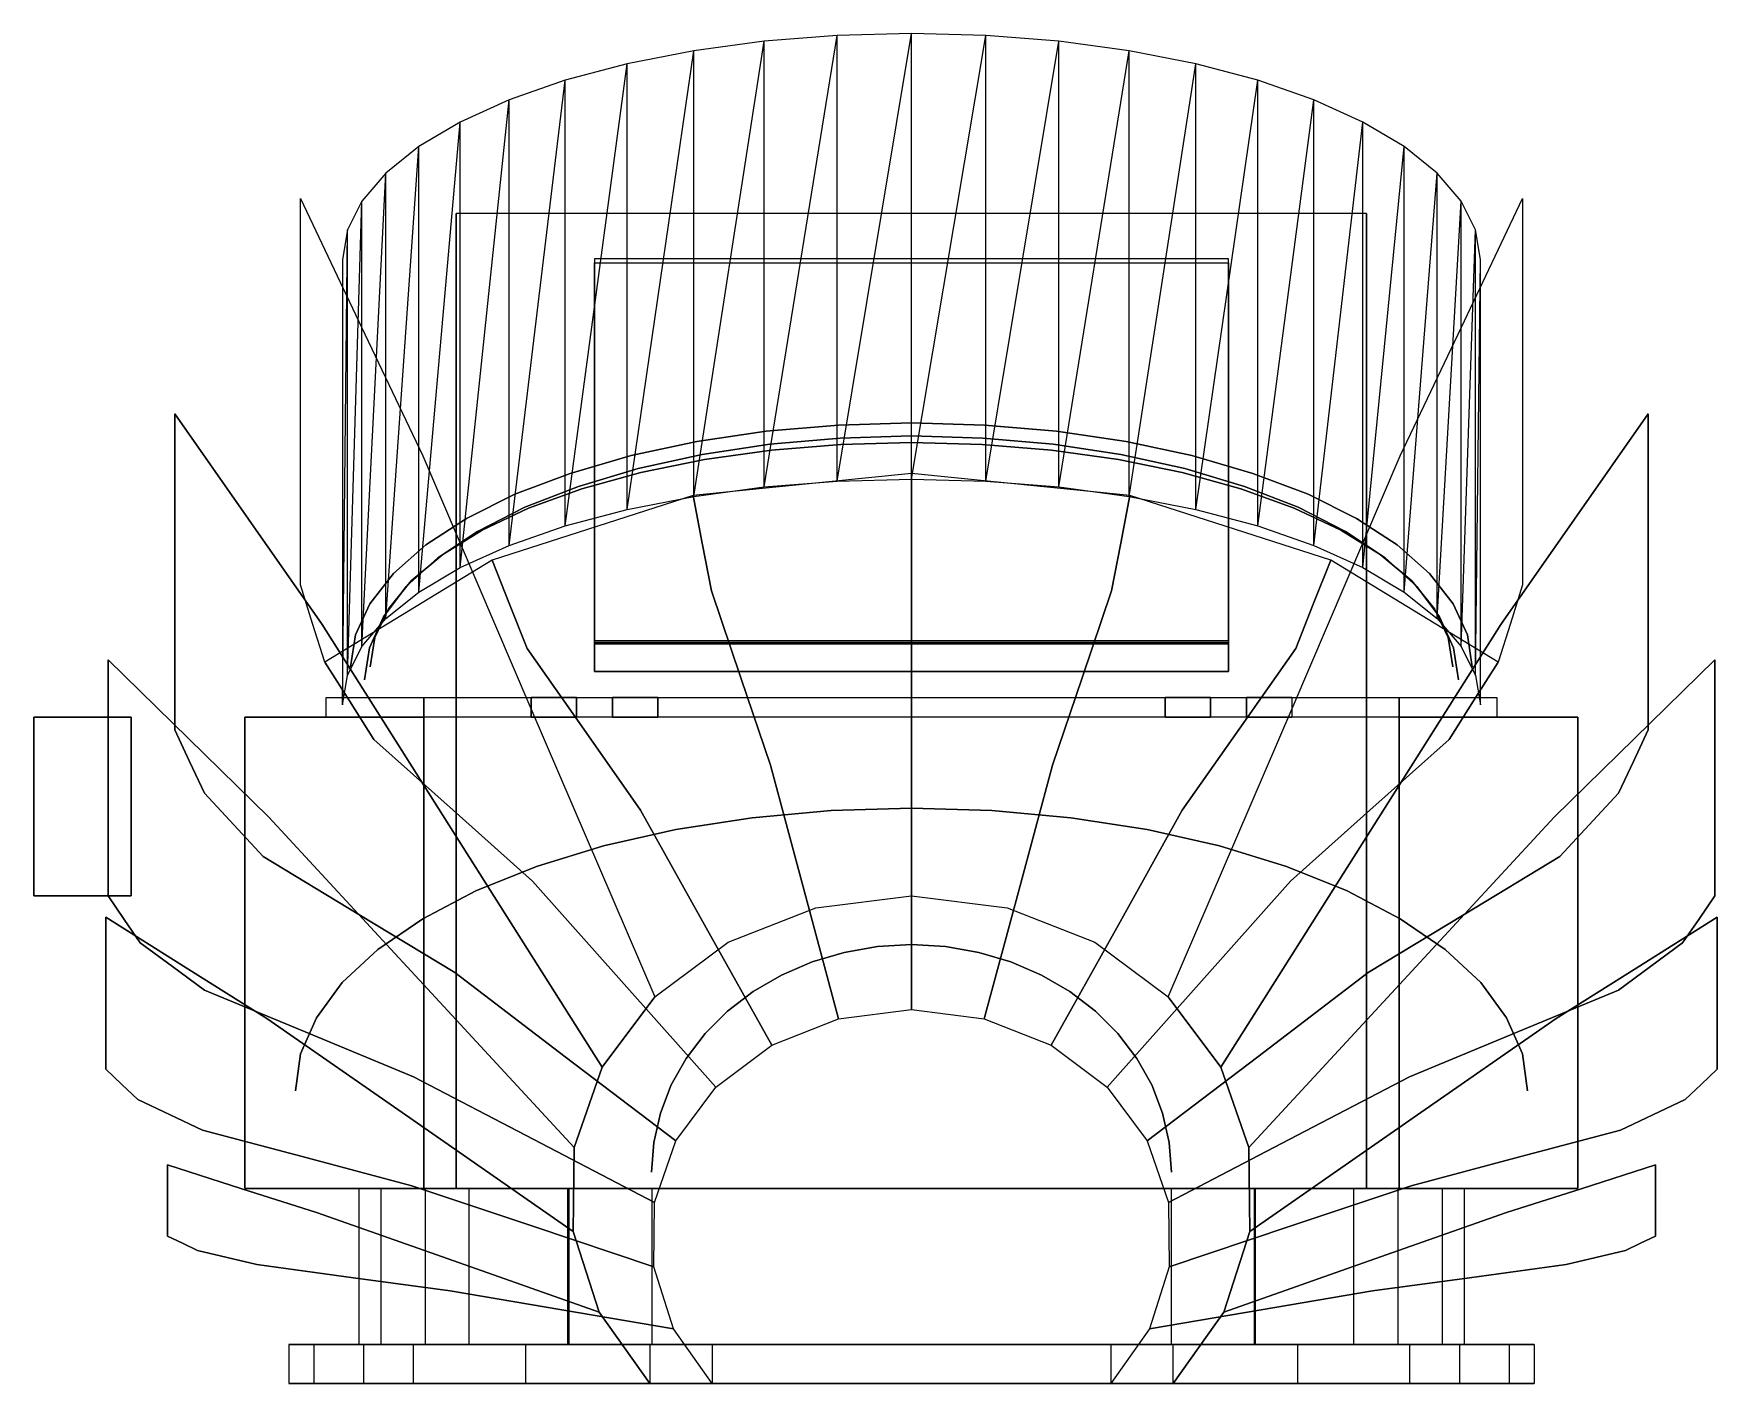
# Model space of a CAD drawing. Header units: millimetres. Extents: x -540 to 496, y 0 to 831.
import ezdxf

# ---------------------------------------------------------------- set-up
doc = ezdxf.new("R2010")
doc.units = ezdxf.units.MM
for name, color, linetype in [('D20', 7, 'Continuous'), ('D21', 7, 'Continuous'), ('D22', 7, 'Continuous'), ('E11', 7, 'Continuous'), ('EH0', 7, 'Continuous'), ('EH1', 7, 'Continuous'), ('EH2', 7, 'Continuous'), ('EH3', 7, 'Continuous'), ('FOAM_ARM_L', 7, 'Continuous'), ('FOAM_ARM_R', 7, 'Continuous'), ('FOAM_BACK_WEDGE', 7, 'Continuous'), ('FOAM_MATTRESS', 7, 'Continuous'), ('FOAM_UNDERLAY', 7, 'Continuous'), ('H01', 7, 'Continuous'), ('H02', 7, 'Continuous'), ('O01', 7, 'Continuous'), ('O02', 7, 'Continuous'), ('O03', 7, 'Continuous'), ('O04', 7, 'Continuous'), ('O05', 7, 'Continuous'), ('O06B', 7, 'Continuous'), ('O07B', 7, 'Continuous'), ('O08B', 7, 'Continuous'), ('O09B', 7, 'Continuous'), ('O10B', 7, 'Continuous'), ('O11B', 7, 'Continuous'), ('O12', 7, 'Continuous'), ('O13', 7, 'Continuous'), ('O14', 7, 'Continuous'), ('O15', 7, 'Continuous'), ('O16', 7, 'Continuous'), ('OF', 7, 'Continuous'), ('OFOOT', 7, 'Continuous'), ('OHEAD', 7, 'Continuous')]:
    doc.layers.add(name, color=color, linetype=linetype)

msp = doc.modelspace()

# ---------------------------------------------------------------- linework, layer by layer
at = {"layer": 'D20'}
for points in [[(-360, 410), (-360, 422)], [(-360, 422), (-300, 422)], [(-360, 410), (-360, 422)], [(-360, 422), (-360, 422)], [(-360, 422), (-300, 422)], [(-300, 410), (-300, 422)], [(-300, 422), (300, 422)], [(-300, 422), (-300, 422)], [(-300, 422), (300, 422)], [(-300, 422), (-300, 410)], [(-234, 422), (-234, 422)], [(-206, 422), (-234, 422)], [(-234, 422), (-206, 422)], [(-234, 422), (-234, 410)], [(-234, 410), (-234, 422)], [(-206, 422), (-206, 422)], [(-206, 422), (-206, 410)], [(-206, 410), (-206, 422)], [(-184, 422), (-184, 422)], [(-156, 422), (-184, 422)], [(-184, 422), (-156, 422)], [(-184, 422), (-184, 410)], [(-184, 410), (-184, 422)], [(-156, 422), (-156, 422)], [(-156, 422), (-156, 410)], [(-156, 410), (-156, 422)], [(156, 422), (156, 422)], [(184, 422), (156, 422)], [(156, 422), (184, 422)], [(156, 422), (156, 410)], [(156, 410), (156, 422)], [(184, 422), (184, 422)], [(184, 422), (184, 410)], [(184, 410), (184, 422)], [(206, 422), (206, 422)], [(234, 422), (206, 422)], [(206, 422), (234, 422)], [(206, 422), (206, 410)], [(206, 410), (206, 422)], [(234, 422), (234, 422)], [(234, 422), (234, 410)], [(234, 422), (234, 410)], [(300, 422), (300, 410)], [(300, 422), (300, 422)], [(300, 422), (360, 422)], [(300, 422), (360, 422)], [(300, 410), (300, 422)], [(360, 422), (360, 410)], [(360, 422), (360, 422)], [(360, 422), (360, 410)], [(-300, 410), (-360, 410)], [(-360, 410), (-360, 410)], [(-300, 410), (-360, 410)], [(300, 410), (-300, 410)], [(-300, 410), (-300, 410)], [(300, 410), (-300, 410)], [(-234, 410), (-234, 410)], [(-234, 410), (-206, 410)], [(-206, 410), (-234, 410)], [(-206, 410), (-206, 410)], [(-184, 410), (-184, 410)], [(-184, 410), (-156, 410)], [(-156, 410), (-184, 410)], [(-156, 410), (-156, 410)], [(156, 410), (156, 410)], [(156, 410), (184, 410)], [(184, 410), (156, 410)], [(184, 410), (184, 410)], [(206, 410), (206, 410)], [(206, 410), (234, 410)], [(234, 410), (206, 410)], [(234, 410), (234, 410)], [(360, 410), (300, 410)], [(300, 410), (300, 410)], [(360, 410), (300, 410)], [(360, 410), (360, 410)]]:
    msp.add_lwpolyline(points, dxfattribs=at)
at = {"layer": 'D21'}
for points in [[(-195, 438), (-195, 456)], [(-195, 456), (195, 456)], [(-195, 456), (-195, 438)], [(195, 456), (-195, 456)], [(-195, 456), (-195, 456)], [(195, 456), (195, 438)], [(195, 438), (195, 456)], [(195, 456), (195, 456)], [(195, 438), (-195, 438)], [(-195, 438), (195, 438)], [(-195, 438), (-195, 438)], [(195, 438), (195, 438)]]:
    msp.add_lwpolyline(points, dxfattribs=at)
at = {"layer": 'D22'}
for points in [[(-195, 692), (-195, 457.2)], [(195, 692), (-195, 692)], [(-195, 692), (-195, 689.5)], [(-195, 454.8), (-195, 689.5)], [(-195, 689.5), (195, 689.5)], [(195, 457.2), (195, 692)], [(195, 689.5), (195, 692)], [(195, 689.5), (195, 454.8)], [(-195, 457.2), (195, 457.2)], [(-195, 454.8), (-195, 457.2)], [(195, 457.2), (195, 454.8)], [(195, 454.8), (-195, 454.8)]]:
    msp.add_lwpolyline(points, dxfattribs=at)
at = {"layer": 'E11'}
for points in [[(-540, 300), (-540, 410)], [(-540, 410), (-480, 410)], [(-540, 410), (-540, 300)], [(-480, 410), (-540, 410)], [(-540, 410), (-540, 410)], [(-480, 410), (-480, 300)], [(-480, 300), (-480, 410)], [(-480, 410), (-480, 410)], [(-480, 300), (-540, 300)], [(-540, 300), (-480, 300)], [(-540, 300), (-540, 300)], [(-480, 300), (-480, 300)]]:
    msp.add_lwpolyline(points, dxfattribs=at)
at = {"layer": 'EH0'}
for points in [[(-90.6, 551.7), (-45.7, 829.4)], [(-45.7, 829.4), (-90.6, 825.9)], [(-45.7, 555.2), (0, 830.6)], [(0, 830.6), (-45.7, 829.4)], [(-45.7, 555.2), (-45.7, 829.4)], [(0, 556.4), (0, 830.6)], [(45.7, 829.4), (0, 830.6)], [(0, 556.4), (45.7, 829.4)], [(45.7, 555.2), (45.7, 829.4)], [(90.6, 825.9), (45.7, 829.4)], [(-175, 537.8), (-133.9, 820)], [(-133.9, 820), (-175, 812)], [(-133.9, 545.8), (-90.6, 825.9)], [(-90.6, 825.9), (-133.9, 820)], [(-133.9, 545.8), (-133.9, 820)], [(-90.6, 551.7), (-90.6, 825.9)], [(45.7, 555.2), (90.6, 825.9)], [(90.6, 551.7), (90.6, 825.9)], [(133.9, 820), (90.6, 825.9)], [(90.6, 551.7), (133.9, 820)], [(133.9, 545.8), (133.9, 820)], [(175, 812), (133.9, 820)], [(-213.1, 527.7), (-175, 812)], [(-175, 812), (-213.1, 801.9)], [(-175, 537.8), (-175, 812)], [(133.9, 545.8), (175, 812)], [(175, 537.8), (175, 812)], [(213.1, 801.9), (175, 812)], [(-247.5, 515.7), (-213.1, 801.9)], [(-213.1, 801.9), (-247.5, 789.9)], [(-213.1, 527.7), (-213.1, 801.9)], [(175, 537.8), (213.1, 801.9)], [(213.1, 527.7), (213.1, 801.9)], [(247.5, 789.9), (213.1, 801.9)], [(-277.7, 502), (-247.5, 789.9)], [(-247.5, 789.9), (-277.7, 776.2)], [(-247.5, 515.7), (-247.5, 789.9)], [(213.1, 527.7), (247.5, 789.9)], [(247.5, 515.7), (247.5, 789.9)], [(277.7, 776.2), (247.5, 789.9)], [(-303.1, 486.9), (-277.7, 776.2)], [(-277.7, 776.2), (-303.1, 761.1)], [(-277.7, 502), (-277.7, 776.2)], [(247.5, 515.7), (277.7, 776.2)], [(277.7, 502), (277.7, 776.2)], [(303.1, 761.1), (277.7, 776.2)], [(-323.4, 470.6), (-303.1, 761.1)], [(-303.1, 761.1), (-323.4, 744.8)], [(-303.1, 486.9), (-303.1, 761.1)], [(277.7, 502), (303.1, 761.1)], [(303.1, 486.9), (303.1, 761.1)], [(323.4, 744.8), (303.1, 761.1)], [(-338.1, 453.4), (-323.4, 744.8)], [(-323.4, 744.8), (-338.1, 727.6)], [(-323.4, 470.6), (-323.4, 744.8)], [(303.1, 486.9), (323.4, 744.8)], [(323.4, 470.6), (323.4, 744.8)], [(338.1, 727.6), (323.4, 744.8)], [(-347, 435.6), (-338.1, 727.6)], [(-338.1, 727.6), (-347, 709.8)], [(-338.1, 453.4), (-338.1, 727.6)], [(323.4, 470.6), (338.1, 727.6)], [(338.1, 453.4), (338.1, 727.6)], [(347, 709.8), (338.1, 727.6)], [(-350, 417.5), (-347, 709.8)], [(-347, 709.8), (-350, 691.7)], [(-347, 435.6), (-347, 709.8)], [(338.1, 453.4), (347, 709.8)], [(347, 435.6), (347, 709.8)], [(350, 691.7), (347, 709.8)], [(-350, 691.7), (-350, 417.5)], [(347, 435.6), (350, 691.7)], [(350, 417.5), (350, 691.7)], [(-133.9, 545.8), (-90.6, 551.7)], [(-90.6, 551.7), (-45.7, 555.2)], [(-45.7, 555.2), (0, 556.4)], [(0, 556.4), (45.7, 555.2)], [(45.7, 555.2), (90.6, 551.7)], [(90.6, 551.7), (133.9, 545.8)], [(-175, 537.8), (-133.9, 545.8)], [(133.9, 545.8), (175, 537.8)], [(-213.1, 527.7), (-175, 537.8)], [(175, 537.8), (213.1, 527.7)], [(-247.5, 515.7), (-213.1, 527.7)], [(213.1, 527.7), (247.5, 515.7)], [(-277.7, 502), (-247.5, 515.7)], [(247.5, 515.7), (277.7, 502)], [(-303.1, 486.9), (-277.7, 502)], [(277.7, 502), (303.1, 486.9)], [(-323.4, 470.6), (-303.1, 486.9)], [(303.1, 486.9), (323.4, 470.6)], [(-338.1, 453.4), (-323.4, 470.6)], [(323.4, 470.6), (338.1, 453.4)], [(-347, 435.6), (-338.1, 453.4)], [(338.1, 453.4), (347, 435.6)], [(-350, 417.5), (-347, 435.6)], [(347, 435.6), (350, 417.5)]]:
    msp.add_lwpolyline(points, dxfattribs=at)
at = {"layer": 'EH1'}
for points in [[(-98.1, 348.1), (-49.5, 352.5)], [(-49.5, 352.5), (-98.1, 348.1)], [(-98.1, 348.1), (-49.5, 352.5)], [(-49.5, 352.5), (0, 354)], [(0, 354), (-49.5, 352.5)], [(-49.5, 352.5), (0, 354)], [(-49.5, 352.5), (-49.5, 352.5)], [(0, 354), (0, 354)], [(0, 354), (49.5, 352.5)], [(49.5, 352.5), (0, 354)], [(0, 354), (49.5, 352.5)], [(49.5, 352.5), (49.5, 352.5)], [(49.5, 352.5), (98.1, 348.1)], [(98.1, 348.1), (49.5, 352.5)], [(49.5, 352.5), (98.1, 348.1)], [(-145, 340.8), (-98.1, 348.1)], [(-98.1, 348.1), (-145, 340.8)], [(-145, 340.8), (-98.1, 348.1)], [(-98.1, 348.1), (-98.1, 348.1)], [(98.1, 348.1), (98.1, 348.1)], [(98.1, 348.1), (145, 340.8)], [(145, 340.8), (98.1, 348.1)], [(98.1, 348.1), (145, 340.8)], [(-189.5, 330.7), (-145, 340.8)], [(-145, 340.8), (-189.5, 330.7)], [(-189.5, 330.7), (-145, 340.8)], [(-145, 340.8), (-145, 340.8)], [(145, 340.8), (145, 340.8)], [(145, 340.8), (189.5, 330.7)], [(189.5, 330.7), (145, 340.8)], [(145, 340.8), (189.5, 330.7)], [(-230.7, 318), (-189.5, 330.7)], [(-189.5, 330.7), (-230.7, 318)], [(-230.7, 318), (-189.5, 330.7)], [(-189.5, 330.7), (-189.5, 330.7)], [(189.5, 330.7), (189.5, 330.7)], [(189.5, 330.7), (230.7, 318)], [(230.7, 318), (189.5, 330.7)], [(189.5, 330.7), (230.7, 318)], [(-268, 303), (-230.7, 318)], [(-230.7, 318), (-268, 303)], [(-268, 303), (-230.7, 318)], [(-230.7, 318), (-230.7, 318)], [(230.7, 318), (230.7, 318)], [(230.7, 318), (268, 303)], [(268, 303), (230.7, 318)], [(230.7, 318), (268, 303)], [(-300.7, 285.9), (-268, 303)], [(-268, 303), (-300.7, 285.9)], [(-300.7, 285.9), (-268, 303)], [(-268, 303), (-268, 303)], [(268, 303), (268, 303)], [(268, 303), (300.7, 285.9)], [(300.7, 285.9), (268, 303)], [(268, 303), (300.7, 285.9)], [(-328.2, 267), (-300.7, 285.9)], [(-300.7, 285.9), (-328.2, 267)], [(-328.2, 267), (-300.7, 285.9)], [(-300.7, 285.9), (-300.7, 285.9)], [(300.7, 285.9), (300.7, 285.9)], [(300.7, 285.9), (328.2, 267)], [(328.2, 267), (300.7, 285.9)], [(300.7, 285.9), (328.2, 267)], [(-350.2, 246.6), (-328.2, 267)], [(-328.2, 267), (-350.2, 246.6)], [(-350.2, 246.6), (-328.2, 267)], [(-328.2, 267), (-328.2, 267)], [(328.2, 267), (328.2, 267)], [(328.2, 267), (350.2, 246.6)], [(350.2, 246.6), (328.2, 267)], [(328.2, 267), (350.2, 246.6)], [(-366.1, 225), (-350.2, 246.6)], [(-350.2, 246.6), (-366.1, 225)], [(-366.1, 225), (-350.2, 246.6)], [(-350.2, 246.6), (-350.2, 246.6)], [(350.2, 246.6), (350.2, 246.6)], [(350.2, 246.6), (366.1, 225)], [(366.1, 225), (350.2, 246.6)], [(350.2, 246.6), (366.1, 225)], [(-375.8, 202.7), (-366.1, 225)], [(-366.1, 225), (-375.8, 202.7)], [(-375.8, 202.7), (-366.1, 225)], [(-366.1, 225), (-366.1, 225)], [(366.1, 225), (366.1, 225)], [(366.1, 225), (375.8, 202.7)], [(375.8, 202.7), (366.1, 225)], [(366.1, 225), (375.8, 202.7)], [(-379, 180), (-375.8, 202.7)], [(-375.8, 202.7), (-379, 180)], [(-379, 180), (-375.8, 202.7)], [(-375.8, 202.7), (-375.8, 202.7)], [(375.8, 202.7), (375.8, 202.7)], [(375.8, 202.7), (379, 180)], [(379, 180), (375.8, 202.7)], [(375.8, 202.7), (379, 180)], [(-379, 180), (-379, 180)], [(379, 180), (379, 180)]]:
    msp.add_lwpolyline(points, dxfattribs=at)
at = {"layer": 'EH2'}
for points in [[(-20.9, 268.8), (0, 270)], [(0, 270), (-20.9, 268.8)], [(-20.9, 268.8), (0, 270)], [(0, 270), (0, 270)], [(0, 270), (20.9, 268.8)], [(20.9, 268.8), (0, 270)], [(0, 270), (20.9, 268.8)], [(-80, 251.2), (-61.2, 259.3)], [(-61.2, 259.3), (-80, 251.2)], [(-80, 251.2), (-61.2, 259.3)], [(-61.2, 259.3), (-41.4, 265.2)], [(-41.4, 265.2), (-61.2, 259.3)], [(-61.2, 259.3), (-41.4, 265.2)], [(-61.2, 259.3), (-61.2, 259.3)], [(-41.4, 265.2), (-20.9, 268.8)], [(-20.9, 268.8), (-41.4, 265.2)], [(-41.4, 265.2), (-20.9, 268.8)], [(-41.4, 265.2), (-41.4, 265.2)], [(-20.9, 268.8), (-20.9, 268.8)], [(20.9, 268.8), (20.9, 268.8)], [(20.9, 268.8), (41.4, 265.2)], [(41.4, 265.2), (20.9, 268.8)], [(20.9, 268.8), (41.4, 265.2)], [(41.4, 265.2), (41.4, 265.2)], [(41.4, 265.2), (61.2, 259.3)], [(61.2, 259.3), (41.4, 265.2)], [(41.4, 265.2), (61.2, 259.3)], [(61.2, 259.3), (61.2, 259.3)], [(61.2, 259.3), (80, 251.2)], [(80, 251.2), (61.2, 259.3)], [(61.2, 259.3), (80, 251.2)], [(-97.4, 241.1), (-80, 251.2)], [(-80, 251.2), (-97.4, 241.1)], [(-97.4, 241.1), (-80, 251.2)], [(-80, 251.2), (-80, 251.2)], [(80, 251.2), (80, 251.2)], [(80, 251.2), (97.4, 241.1)], [(97.4, 241.1), (80, 251.2)], [(80, 251.2), (97.4, 241.1)], [(-113.1, 229), (-97.4, 241.1)], [(-97.4, 241.1), (-113.1, 229)], [(-113.1, 229), (-97.4, 241.1)], [(-97.4, 241.1), (-97.4, 241.1)], [(97.4, 241.1), (97.4, 241.1)], [(97.4, 241.1), (113.1, 229)], [(113.1, 229), (97.4, 241.1)], [(97.4, 241.1), (113.1, 229)], [(-126.9, 215.2), (-113.1, 229)], [(-113.1, 229), (-126.9, 215.2)], [(-126.9, 215.2), (-113.1, 229)], [(-113.1, 229), (-113.1, 229)], [(113.1, 229), (113.1, 229)], [(113.1, 229), (126.9, 215.2)], [(126.9, 215.2), (113.1, 229)], [(113.1, 229), (126.9, 215.2)], [(-138.6, 200), (-126.9, 215.2)], [(-126.9, 215.2), (-138.6, 200)], [(-138.6, 200), (-126.9, 215.2)], [(-126.9, 215.2), (-126.9, 215.2)], [(126.9, 215.2), (126.9, 215.2)], [(126.9, 215.2), (138.6, 200)], [(138.6, 200), (126.9, 215.2)], [(126.9, 215.2), (138.6, 200)], [(-147.8, 183.6), (-138.6, 200)], [(-138.6, 200), (-147.8, 183.6)], [(-147.8, 183.6), (-138.6, 200)], [(-138.6, 200), (-138.6, 200)], [(138.6, 200), (138.6, 200)], [(138.6, 200), (147.8, 183.6)], [(147.8, 183.6), (138.6, 200)], [(138.6, 200), (147.8, 183.6)], [(-154.5, 166.2), (-147.8, 183.6)], [(-147.8, 183.6), (-154.5, 166.2)], [(-154.5, 166.2), (-147.8, 183.6)], [(-147.8, 183.6), (-147.8, 183.6)], [(147.8, 183.6), (147.8, 183.6)], [(147.8, 183.6), (154.5, 166.2)], [(154.5, 166.2), (147.8, 183.6)], [(147.8, 183.6), (154.5, 166.2)], [(-158.6, 148.3), (-154.5, 166.2)], [(-154.5, 166.2), (-158.6, 148.3)], [(-158.6, 148.3), (-154.5, 166.2)], [(-154.5, 166.2), (-154.5, 166.2)], [(154.5, 166.2), (154.5, 166.2)], [(154.5, 166.2), (158.6, 148.3)], [(158.6, 148.3), (154.5, 166.2)], [(154.5, 166.2), (158.6, 148.3)], [(-160, 130), (-158.6, 148.3)], [(-158.6, 148.3), (-160, 130)], [(-160, 130), (-158.6, 148.3)], [(-158.6, 148.3), (-158.6, 148.3)], [(158.6, 148.3), (158.6, 148.3)], [(158.6, 148.3), (160, 130)], [(160, 130), (158.6, 148.3)], [(158.6, 148.3), (160, 130)], [(-160, 130), (-160, 130)], [(160, 130), (160, 130)]]:
    msp.add_lwpolyline(points, dxfattribs=at)
at = {"layer": 'EH3'}
for points in [[(-127.4, 568.5), (-86.2, 574.3)], [(-86.2, 574.3), (-127.4, 568.5)], [(-127.4, 568.5), (-86.2, 574.3)], [(-86.2, 574.3), (-43.5, 577.8)], [(-43.5, 577.8), (-86.2, 574.3)], [(-86.2, 574.3), (-43.5, 577.8)], [(-86.2, 574.3), (-86.2, 574.3)], [(-43.5, 577.8), (0, 579)], [(0, 579), (-43.5, 577.8)], [(-43.5, 577.8), (0, 579)], [(-43.5, 577.8), (-43.5, 577.8)], [(0, 579), (0, 579)], [(0, 579), (43.5, 577.8)], [(43.5, 577.8), (0, 579)], [(0, 579), (43.5, 577.8)], [(43.5, 577.8), (43.5, 577.8)], [(43.5, 577.8), (86.2, 574.3)], [(86.2, 574.3), (43.5, 577.8)], [(43.5, 577.8), (86.2, 574.3)], [(86.2, 574.3), (86.2, 574.3)], [(86.2, 574.3), (127.4, 568.5)], [(127.4, 568.5), (86.2, 574.3)], [(86.2, 574.3), (127.4, 568.5)], [(-202.7, 550.5), (-166.5, 560.5)], [(-166.5, 560.5), (-202.7, 550.5)], [(-202.7, 550.5), (-166.5, 560.5)], [(-166.5, 560.5), (-127.4, 568.5)], [(-127.4, 568.5), (-166.5, 560.5)], [(-166.5, 560.5), (-127.4, 568.5)], [(-166.5, 560.5), (-166.5, 560.5)], [(-127.4, 568.5), (-127.4, 568.5)], [(127.4, 568.5), (127.4, 568.5)], [(127.4, 568.5), (166.5, 560.5)], [(166.5, 560.5), (127.4, 568.5)], [(127.4, 568.5), (166.5, 560.5)], [(166.5, 560.5), (166.5, 560.5)], [(166.5, 560.5), (202.7, 550.5)], [(202.7, 550.5), (166.5, 560.5)], [(166.5, 560.5), (202.7, 550.5)], [(-235.5, 538.6), (-202.7, 550.5)], [(-202.7, 550.5), (-235.5, 538.6)], [(-235.5, 538.6), (-202.7, 550.5)], [(-202.7, 550.5), (-202.7, 550.5)], [(202.7, 550.5), (202.7, 550.5)], [(202.7, 550.5), (235.5, 538.6)], [(235.5, 538.6), (202.7, 550.5)], [(202.7, 550.5), (235.5, 538.6)], [(-264.2, 525), (-235.5, 538.6)], [(-235.5, 538.6), (-264.2, 525)], [(-264.2, 525), (-235.5, 538.6)], [(-235.5, 538.6), (-235.5, 538.6)], [(235.5, 538.6), (235.5, 538.6)], [(235.5, 538.6), (264.2, 525)], [(264.2, 525), (235.5, 538.6)], [(235.5, 538.6), (264.2, 525)], [(-288.4, 510), (-264.2, 525)], [(-264.2, 525), (-288.4, 510)], [(-288.4, 510), (-264.2, 525)], [(-264.2, 525), (-264.2, 525)], [(264.2, 525), (264.2, 525)], [(264.2, 525), (288.4, 510)], [(288.4, 510), (264.2, 525)], [(264.2, 525), (288.4, 510)], [(-307.7, 493.8), (-288.4, 510)], [(-288.4, 510), (-307.7, 493.8)], [(-307.7, 493.8), (-288.4, 510)], [(-288.4, 510), (-288.4, 510)], [(288.4, 510), (288.4, 510)], [(288.4, 510), (307.7, 493.8)], [(307.7, 493.8), (288.4, 510)], [(288.4, 510), (307.7, 493.8)], [(-321.7, 476.7), (-307.7, 493.8)], [(-307.7, 493.8), (-321.7, 476.7)], [(-321.7, 476.7), (-307.7, 493.8)], [(-307.7, 493.8), (-307.7, 493.8)], [(307.7, 493.8), (307.7, 493.8)], [(307.7, 493.8), (321.7, 476.7)], [(321.7, 476.7), (307.7, 493.8)], [(307.7, 493.8), (321.7, 476.7)], [(-330.2, 459), (-321.7, 476.7)], [(-321.7, 476.7), (-330.2, 459)], [(-330.2, 459), (-321.7, 476.7)], [(-321.7, 476.7), (-321.7, 476.7)], [(321.7, 476.7), (321.7, 476.7)], [(321.7, 476.7), (330.2, 459)], [(330.2, 459), (321.7, 476.7)], [(321.7, 476.7), (330.2, 459)], [(-333, 441), (-330.2, 459)], [(-330.2, 459), (-333, 441)], [(-333, 441), (-330.2, 459)], [(-330.2, 459), (-330.2, 459)], [(330.2, 459), (330.2, 459)], [(330.2, 459), (333, 441)], [(333, 441), (330.2, 459)], [(330.2, 459), (333, 441)], [(-333, 441), (-333, 441)], [(333, 441), (333, 441)]]:
    msp.add_lwpolyline(points, dxfattribs=at)
at = {"layer": 'FOAM_ARM_L'}
for points in [[(-410, 120), (-410, 410)], [(-410, 410), (-300, 410)], [(-410, 410), (-410, 120)], [(-300, 410), (-410, 410)], [(-410, 410), (-410, 410)], [(-300, 410), (-300, 120)], [(-300, 120), (-300, 410)], [(-300, 410), (-300, 410)], [(-300, 120), (-410, 120)], [(-410, 120), (-300, 120)], [(-410, 120), (-410, 120)], [(-300, 120), (-300, 120)]]:
    msp.add_lwpolyline(points, dxfattribs=at)
at = {"layer": 'FOAM_ARM_R'}
for points in [[(300, 120), (300, 410)], [(300, 410), (410, 410)], [(300, 410), (300, 120)], [(410, 410), (300, 410)], [(300, 410), (300, 410)], [(410, 410), (410, 120)], [(410, 120), (410, 410)], [(410, 410), (410, 410)], [(410, 120), (300, 120)], [(300, 120), (410, 120)], [(300, 120), (300, 120)], [(410, 120), (410, 120)]]:
    msp.add_lwpolyline(points, dxfattribs=at)
at = {"layer": 'FOAM_BACK_WEDGE'}
for points in [[(280, 720), (-280, 720)], [(-280, 720), (-280, 120)], [(-280, 120), (-280, 720)], [(280, 120), (280, 720)], [(280, 720), (280, 120)], [(-280, 120), (280, 120)], [(280, 120), (-280, 120)], [(-280, 120), (-280, 120)], [(280, 120), (280, 120)]]:
    msp.add_lwpolyline(points, dxfattribs=at)
at = {"layer": 'FOAM_MATTRESS'}
for points in [[(-272, 120), (-340, 120)], [(-340, 120), (-340, 120)], [(-340, 120), (-326.4, 120)], [(-340, 120), (-340, 24)], [(-340, 120), (-340, 24)], [(-326.4, 120), (-299.2, 120)], [(-326.4, 120), (-326.4, 24)], [(-299.2, 120), (-210.8, 120)], [(-299.2, 120), (-299.2, 24)], [(-272, 24), (-272, 120)], [(-272, 120), (-211.7, 120)], [(-211.7, 120), (-211.7, 24)], [(211.7, 120), (-211.7, 120)], [(-210.8, 120), (-159.8, 120)], [(-210.8, 120), (-210.8, 24)], [(-159.8, 120), (159.8, 120)], [(-159.8, 120), (-159.8, 24)], [(159.8, 120), (210.8, 120)], [(159.8, 120), (159.8, 24)], [(210.8, 120), (299.2, 120)], [(210.8, 120), (210.8, 24)], [(272, 120), (211.7, 120)], [(211.7, 24), (211.7, 120)], [(340, 120), (272, 120)], [(272, 120), (272, 24)], [(299.2, 120), (326.4, 120)], [(299.2, 120), (299.2, 24)], [(326.4, 120), (340, 120)], [(326.4, 120), (326.4, 24)], [(340, 120), (340, 120)], [(340, 120), (340, 24)], [(340, 120), (340, 24)], [(-340, 24), (-326.4, 24)], [(-340, 24), (-340, 24)], [(-340, 24), (-272, 24)], [(-326.4, 24), (-299.2, 24)], [(-299.2, 24), (-210.8, 24)], [(-211.7, 24), (-272, 24)], [(-211.7, 24), (211.7, 24)], [(-210.8, 24), (-159.8, 24)], [(-159.8, 24), (159.8, 24)], [(159.8, 24), (210.8, 24)], [(210.8, 24), (299.2, 24)], [(272, 24), (211.7, 24)], [(340, 24), (272, 24)], [(299.2, 24), (326.4, 24)], [(326.4, 24), (340, 24)], [(340, 24), (340, 24)]]:
    msp.add_lwpolyline(points, dxfattribs=at)
at = {"layer": 'FOAM_UNDERLAY'}
for points in [[(-383, 24), (-383, 0)], [(-367.7, 24), (-383, 24)], [(-383, 24), (-383, 0)], [(-383, 24), (-383, 24)], [(-383, 24), (-306.4, 24)], [(-367.7, 24), (-367.7, 0)], [(-337.1, 24), (-367.7, 24)], [(-337.1, 24), (-337.1, 0)], [(-237.5, 24), (-337.1, 24)], [(-306.4, 24), (-160.9, 24)], [(-306.4, 0), (-306.4, 24)], [(-237.5, 24), (-237.5, 0)], [(-122.6, 24), (-237.5, 24)], [(-160.9, 24), (-160.9, 0)], [(160.9, 24), (-160.9, 24)], [(-122.6, 24), (-122.6, 0)], [(122.6, 24), (-122.6, 24)], [(122.6, 24), (122.6, 0)], [(237.5, 24), (122.6, 24)], [(160.9, 24), (306.4, 24)], [(160.9, 0), (160.9, 24)], [(237.5, 24), (237.5, 0)], [(337.1, 24), (237.5, 24)], [(306.4, 24), (306.4, 0)], [(306.4, 24), (383, 24)], [(337.1, 24), (337.1, 0)], [(367.7, 24), (337.1, 24)], [(367.7, 24), (367.7, 0)], [(383, 24), (367.7, 24)], [(383, 24), (383, 0)], [(383, 24), (383, 0)], [(383, 24), (383, 24)], [(-383, 0), (-306.4, 0)], [(-383, 0), (-383, 0)], [(-367.7, 0), (-383, 0)], [(-337.1, 0), (-367.7, 0)], [(-237.5, 0), (-337.1, 0)], [(-160.9, 0), (-306.4, 0)], [(-122.6, 0), (-237.5, 0)], [(-160.9, 0), (160.9, 0)], [(122.6, 0), (-122.6, 0)], [(237.5, 0), (122.6, 0)], [(160.9, 0), (306.4, 0)], [(337.1, 0), (237.5, 0)], [(306.4, 0), (383, 0)], [(367.7, 0), (337.1, 0)], [(383, 0), (367.7, 0)], [(383, 0), (383, 0)]]:
    msp.add_lwpolyline(points, dxfattribs=at)
at = {"layer": 'H01'}
msp.add_lwpolyline([(-345, 441), (-342, 460.6), (-333.2, 479.8), (-318.7, 498.4), (-298.8, 516), (-273.7, 532.3), (-244, 547.1), (-210, 560), (-172.5, 570.9), (-132, 579.6), (-89.3, 585.9), (-45, 589.7), (0, 591), (45, 589.7), (89.3, 585.9), (132, 579.6), (172.5, 570.9), (210, 560), (244, 547.1), (273.7, 532.3), (298.8, 516), (318.7, 498.4), (333.2, 479.8), (342, 460.6), (345, 441), (345, 441), (342, 460.6), (333.2, 479.8), (318.7, 498.4), (298.8, 516), (273.7, 532.3), (244, 547.1), (210, 560), (172.5, 570.9), (132, 579.6), (89.3, 585.9), (45, 589.7), (0, 591), (-45, 589.7), (-89.3, 585.9), (-132, 579.6), (-172.5, 570.9), (-210, 560), (-244, 547.1), (-273.7, 532.3), (-298.8, 516), (-318.7, 498.4), (-333.2, 479.8), (-342, 460.6), (-345, 441)], close=True, dxfattribs=at)
at = {"layer": 'H02'}
msp.add_lwpolyline([(-336.4, 433), (-333.5, 452.6), (-324.9, 471.8), (-310.8, 490.4), (-291.3, 508), (-266.9, 524.3), (-237.9, 539.1), (-204.8, 552), (-168.2, 562.9), (-128.7, 571.6), (-87.1, 577.9), (-43.9, 581.7), (0, 583), (43.9, 581.7), (87.1, 577.9), (128.7, 571.6), (168.2, 562.9), (204.8, 552), (237.9, 539.1), (266.9, 524.3), (291.3, 508), (310.8, 490.4), (324.9, 471.8), (333.5, 452.6), (336.4, 433), (336.4, 433), (333.5, 452.6), (324.9, 471.8), (310.8, 490.4), (291.3, 508), (266.9, 524.3), (237.9, 539.1), (204.8, 552), (168.2, 562.9), (128.7, 571.6), (87.1, 577.9), (43.9, 581.7), (0, 583), (-43.9, 581.7), (-87.1, 577.9), (-128.7, 571.6), (-168.2, 562.9), (-204.8, 552), (-237.9, 539.1), (-266.9, 524.3), (-291.3, 508), (-310.8, 490.4), (-324.9, 471.8), (-333.5, 452.6), (-336.4, 433)], close=True, dxfattribs=at)
at = {"layer": 'O01'}
msp.add_lwpolyline([(-160.9, 0), (-238.5, 0), (-306.4, 0), (-344.7, 0), (-383, 0), (-383, 0), (-383, 0), (-383, 0), (-383, 0), (-383, 0), (-383, 0), (-375.4, 0), (-367.7, 0), (-352.4, 0), (-337.1, 0), (-287.3, 0), (-237.5, 0), (-180, 0), (-122.6, 0), (-146.4, 33.6), (-215.1, 45.3), (-283.7, 57), (-343.2, 65), (-402.7, 73.1), (-421, 77.4), (-439.3, 81.8), (-448.5, 86.2), (-457.7, 90.6), (-457.7, 95.7), (-457.7, 100.8), (-457.7, 110.3), (-457.7, 119.8), (-457.7, 127.1), (-457.7, 134.4), (-411.9, 119.8), (-366.1, 105.2), (-285, 76.6), (-192.2, 43.8)], close=True, dxfattribs=at)
at = {"layer": 'O02'}
msp.add_lwpolyline([(-192.2, 43.8), (-285, 76.6), (-366.1, 105.2), (-411.9, 119.8), (-457.7, 134.4), (-457.7, 127.1), (-457.7, 119.8), (-457.7, 110.3), (-457.7, 100.8), (-457.7, 95.7), (-457.7, 90.6), (-448.5, 86.2), (-439.3, 81.8), (-421, 77.4), (-402.7, 73.1), (-343.2, 65), (-283.7, 57), (-215.1, 45.3), (-146.4, 33.6), (-158.6, 71.7), (-233, 96.7), (-307.3, 121.6), (-371.8, 138.8), (-436.2, 155.9), (-456.1, 165.3), (-475.9, 174.6), (-485.8, 184), (-495.7, 193.3), (-495.7, 204.2), (-495.7, 215.2), (-495.7, 235.4), (-495.7, 255.7), (-495.7, 271.3), (-495.7, 286.9), (-446.2, 255.7), (-396.6, 224.5), (-308.7, 163.4), (-208.2, 93.5)], close=True, dxfattribs=at)
at = {"layer": 'O03'}
msp.add_lwpolyline([(-208.2, 93.5), (-308.7, 163.4), (-396.6, 224.5), (-446.2, 255.7), (-495.7, 286.9), (-495.7, 271.3), (-495.7, 255.7), (-495.7, 235.4), (-495.7, 215.2), (-495.7, 204.2), (-495.7, 193.3), (-485.8, 184), (-475.9, 174.6), (-456.1, 165.3), (-436.2, 155.9), (-371.8, 138.8), (-307.3, 121.6), (-233, 96.7), (-158.6, 71.7), (-158.1, 111.3), (-232.3, 150), (-306.4, 188.7), (-370.6, 215.3), (-434.9, 241.9), (-454.6, 256.5), (-474.4, 271), (-484.3, 285.5), (-494.2, 300), (-494.2, 316.9), (-494.2, 333.9), (-494.2, 365.3), (-494.2, 396.8), (-494.2, 421), (-494.2, 445.2), (-444.8, 396.8), (-395.3, 348.4), (-307.7, 253.6), (-207.6, 145.2)], close=True, dxfattribs=at)
at = {"layer": 'O04'}
msp.add_lwpolyline([(-207.6, 145.2), (-307.7, 253.6), (-395.3, 348.4), (-444.8, 396.8), (-494.2, 445.2), (-494.2, 421), (-494.2, 396.8), (-494.2, 365.3), (-494.2, 333.9), (-494.2, 316.9), (-494.2, 300), (-484.3, 285.5), (-474.4, 271), (-454.6, 256.5), (-434.9, 241.9), (-370.6, 215.3), (-306.4, 188.7), (-232.3, 150), (-158.1, 111.3), (-145, 149.2), (-213, 201), (-281, 252.9), (-339.9, 288.6), (-398.8, 324.3), (-416.9, 343.7), (-435, 363.2), (-444.1, 382.6), (-453.2, 402.1), (-453.2, 424.8), (-453.2, 447.5), (-453.2, 489.6), (-453.2, 531.8), (-453.2, 564.2), (-453.2, 596.7), (-407.8, 531.8), (-362.5, 466.9), (-282.2, 339.8), (-190.3, 194.6)], close=True, dxfattribs=at)
at = {"layer": 'O05'}
msp.add_lwpolyline([(-190.3, 194.6), (-282.2, 339.8), (-362.5, 466.9), (-407.8, 531.8), (-453.2, 596.7), (-453.2, 564.2), (-453.2, 531.8), (-453.2, 489.6), (-453.2, 447.5), (-453.2, 424.8), (-453.2, 402.1), (-444.1, 382.6), (-435, 363.2), (-416.9, 343.7), (-398.8, 324.3), (-339.9, 288.6), (-281, 252.9), (-213, 201), (-145, 149.2), (-120.3, 182.3), (-176.7, 245.7), (-233.1, 309.1), (-281.9, 352.7), (-330.8, 396.3), (-345.8, 420.1), (-360.9, 443.9), (-368.4, 467.7), (-375.9, 491.4), (-375.9, 519.2), (-375.9, 546.9), (-375.9, 598.4), (-375.9, 650), (-375.9, 689.6), (-375.9, 729.2), (-338.3, 650), (-300.7, 570.7), (-234.1, 415.3), (-157.9, 237.8)], close=True, dxfattribs=at)
at = {"layer": 'O06B'}
msp.add_lwpolyline([(-360.9, 443.9), (-345.8, 420.1), (-330.8, 396.3), (-281.9, 352.7), (-233.1, 309.1), (-176.7, 245.7), (-120.3, 182.3), (-86, 208.1), (-126.3, 280.4), (-166.6, 352.8), (-201.5, 402.6), (-236.4, 452.3), (-247.2, 479.5), (-257.9, 506.6)], close=True, dxfattribs=at)
at = {"layer": 'O07B'}
msp.add_lwpolyline([(-257.9, 506.6), (-247.2, 479.5), (-236.4, 452.3), (-201.5, 402.6), (-166.6, 352.8), (-126.3, 280.4), (-86, 208.1), (-44.8, 224.4), (-65.8, 302.5), (-86.7, 380.5), (-104.9, 434.2), (-123.1, 487.8), (-128.7, 517.1), (-134.3, 546.4)], close=True, dxfattribs=at)
at = {"layer": 'O08B'}
msp.add_lwpolyline([(-134.3, 546.4), (-128.7, 517.1), (-123.1, 487.8), (-104.9, 434.2), (-86.7, 380.5), (-65.8, 302.5), (-44.8, 224.4), (0, 230), (0, 310), (0, 390), (0, 445), (0, 500), (0, 530), (0, 560)], close=True, dxfattribs=at)
at = {"layer": 'O09B'}
msp.add_lwpolyline([(0, 560), (0, 530), (0, 500), (0, 445), (0, 390), (0, 310), (0, 230), (44.8, 224.4), (65.8, 302.5), (86.7, 380.5), (104.9, 434.2), (123.1, 487.8), (128.7, 517.1), (134.3, 546.4)], close=True, dxfattribs=at)
at = {"layer": 'O10B'}
msp.add_lwpolyline([(134.3, 546.4), (128.7, 517.1), (123.1, 487.8), (104.9, 434.2), (86.7, 380.5), (65.8, 302.5), (44.8, 224.4), (86, 208.1), (126.3, 280.4), (166.6, 352.8), (201.5, 402.6), (236.4, 452.3), (247.2, 479.5), (257.9, 506.6)], close=True, dxfattribs=at)
at = {"layer": 'O11B'}
msp.add_lwpolyline([(257.9, 506.6), (247.2, 479.5), (236.4, 452.3), (201.5, 402.6), (166.6, 352.8), (126.3, 280.4), (86, 208.1), (120.3, 182.3), (176.7, 245.7), (233.1, 309.1), (281.9, 352.7), (330.8, 396.3), (345.8, 420.1), (360.9, 443.9)], close=True, dxfattribs=at)
at = {"layer": 'O12'}
msp.add_lwpolyline([(157.9, 237.8), (234.1, 415.3), (300.7, 570.7), (338.3, 650), (375.9, 729.2), (375.9, 689.6), (375.9, 650), (375.9, 598.4), (375.9, 546.9), (375.9, 519.2), (375.9, 491.4), (368.4, 467.7), (360.9, 443.9), (345.8, 420.1), (330.8, 396.3), (281.9, 352.7), (233.1, 309.1), (176.7, 245.7), (120.3, 182.3), (145, 149.2), (213, 201), (281, 252.9), (339.9, 288.6), (398.8, 324.3), (416.9, 343.7), (435, 363.2), (444.1, 382.6), (453.2, 402.1), (453.2, 424.8), (453.2, 447.5), (453.2, 489.6), (453.2, 531.8), (453.2, 564.2), (453.2, 596.7), (407.8, 531.8), (362.5, 466.9), (282.2, 339.8), (190.3, 194.6)], close=True, dxfattribs=at)
at = {"layer": 'O13'}
msp.add_lwpolyline([(190.3, 194.6), (282.2, 339.8), (362.5, 466.9), (407.8, 531.8), (453.2, 596.7), (453.2, 564.2), (453.2, 531.8), (453.2, 489.6), (453.2, 447.5), (453.2, 424.8), (453.2, 402.1), (444.1, 382.6), (435, 363.2), (416.9, 343.7), (398.8, 324.3), (339.9, 288.6), (281, 252.9), (213, 201), (145, 149.2), (158.1, 111.3), (232.3, 150), (306.4, 188.7), (370.6, 215.3), (434.9, 241.9), (454.6, 256.5), (474.4, 271), (484.3, 285.5), (494.2, 300), (494.2, 316.9), (494.2, 333.9), (494.2, 365.3), (494.2, 396.8), (494.2, 421), (494.2, 445.2), (444.8, 396.8), (395.3, 348.4), (307.7, 253.6), (207.6, 145.2)], close=True, dxfattribs=at)
at = {"layer": 'O14'}
msp.add_lwpolyline([(207.6, 145.2), (307.7, 253.6), (395.3, 348.4), (444.8, 396.8), (494.2, 445.2), (494.2, 421), (494.2, 396.8), (494.2, 365.3), (494.2, 333.9), (494.2, 316.9), (494.2, 300), (484.3, 285.5), (474.4, 271), (454.6, 256.5), (434.9, 241.9), (370.6, 215.3), (306.4, 188.7), (232.3, 150), (158.1, 111.3), (158.6, 71.7), (233, 96.7), (307.3, 121.6), (371.8, 138.8), (436.2, 155.9), (456.1, 165.3), (475.9, 174.6), (485.8, 184), (495.7, 193.3), (495.7, 204.2), (495.7, 215.2), (495.7, 235.4), (495.7, 255.7), (495.7, 271.3), (495.7, 286.9), (446.2, 255.7), (396.6, 224.5), (308.7, 163.4), (208.2, 93.5)], close=True, dxfattribs=at)
at = {"layer": 'O15'}
msp.add_lwpolyline([(208.2, 93.5), (308.7, 163.4), (396.6, 224.5), (446.2, 255.7), (495.7, 286.9), (495.7, 271.3), (495.7, 255.7), (495.7, 235.4), (495.7, 215.2), (495.7, 204.2), (495.7, 193.3), (485.8, 184), (475.9, 174.6), (456.1, 165.3), (436.2, 155.9), (371.8, 138.8), (307.3, 121.6), (233, 96.7), (158.6, 71.7), (146.4, 33.6), (215.1, 45.3), (283.7, 57), (343.2, 65), (402.7, 73.1), (421, 77.4), (439.3, 81.8), (448.5, 86.2), (457.7, 90.6), (457.7, 95.7), (457.7, 100.8), (457.7, 110.3), (457.7, 119.8), (457.7, 127.1), (457.7, 134.4), (411.9, 119.8), (366.1, 105.2), (285, 76.6), (192.2, 43.8)], close=True, dxfattribs=at)
at = {"layer": 'O16'}
msp.add_lwpolyline([(192.2, 43.8), (285, 76.6), (366.1, 105.2), (411.9, 119.8), (457.7, 134.4), (457.7, 127.1), (457.7, 119.8), (457.7, 110.3), (457.7, 100.8), (457.7, 95.7), (457.7, 90.6), (448.5, 86.2), (439.3, 81.8), (421, 77.4), (402.7, 73.1), (343.2, 65), (283.7, 57), (215.1, 45.3), (146.4, 33.6), (122.6, 0), (180, 0), (237.5, 0), (287.3, 0), (337.1, 0), (352.4, 0), (367.7, 0), (375.4, 0), (383, 0), (383, 0), (383, 0), (383, 0), (383, 0), (383, 0), (383, 0), (344.7, 0), (306.4, 0), (238.5, 0), (160.9, 0)], close=True, dxfattribs=at)
at = {"layer": 'OF'}
msp.add_lwpolyline([(-160.9, 0), (-238.5, 0), (-306.4, 0), (-344.7, 0), (-383, 0), (-383, 0), (-383, 0), (-383, 0), (-383, 0), (-383, 0), (-383, 0), (-375.4, 0), (-367.7, 0), (-352.4, 0), (-337.1, 0), (-287.3, 0), (-237.5, 0), (-180, 0), (-122.6, 0), (122.6, 0), (180, 0), (237.5, 0), (287.3, 0), (337.1, 0), (352.4, 0), (367.7, 0), (375.4, 0), (383, 0), (383, 0), (383, 0), (383, 0), (383, 0), (383, 0), (383, 0), (344.7, 0), (306.4, 0), (238.5, 0), (160.9, 0)], close=True, dxfattribs=at)
at = {"layer": 'OFOOT'}
msp.add_lwpolyline([(-122.6, 0), (-146.4, 33.6), (-158.6, 71.7), (-158.1, 111.3), (-145, 149.2), (-120.3, 182.3), (-86, 208.1), (-44.8, 224.4), (0, 230), (44.8, 224.4), (86, 208.1), (120.3, 182.3), (145, 149.2), (158.1, 111.3), (158.6, 71.7), (146.4, 33.6), (122.6, 0)], close=True, dxfattribs=at)
at = {"layer": 'OHEAD'}
msp.add_lwpolyline([(-160.9, 0), (-192.2, 43.8), (-208.2, 93.5), (-207.6, 145.2), (-190.3, 194.6), (-157.9, 237.8), (-112.8, 271.4), (-58.8, 292.7), (0, 300), (58.8, 292.7), (112.8, 271.4), (157.9, 237.8), (190.3, 194.6), (207.6, 145.2), (208.2, 93.5), (192.2, 43.8), (160.9, 0)], close=True, dxfattribs=at)

doc.saveas('drawing.dxf')
